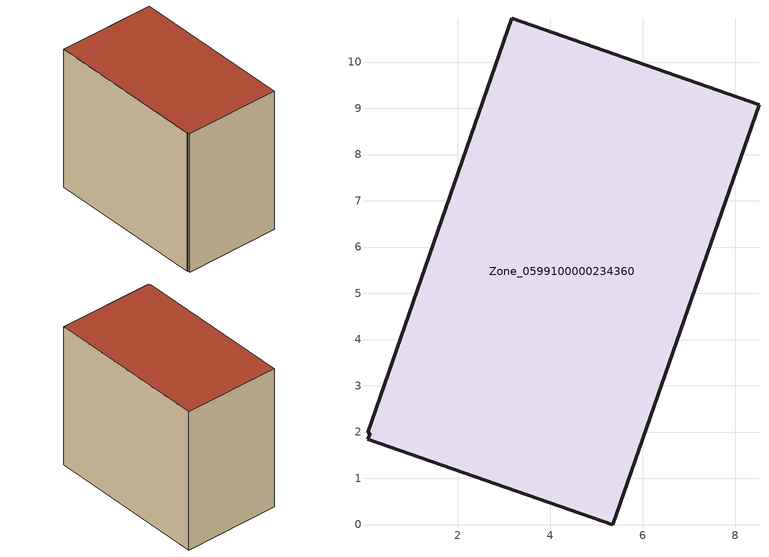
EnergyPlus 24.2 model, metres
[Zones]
Zone_0599100000234360
 floor ground (C_G): 0.05,1.84 0.1,1.97 0.04,1.99 3.16,10.94 8.51,9.08 5.35,0 z0
 wall outside (C_F): 8.51,9.08 3.16,10.94 0.04,1.99 0.1,1.97 0.05,1.84 5.35,0 8.51,9.08 z0:8.53
 roof outside (C_R): 0.1,1.97 0.05,1.84 5.35,0 8.51,9.08 3.16,10.94 0.04,1.99 z8.53
[BUILDING]
Pand.0599100000234360: North Axis=0; Terrain=City; Loads Convergence Tolerance Value=0.04; Temperature Convergence Tolerance Value=0.4; Solar Distribution=FullExterior; Maximum Number of Warmup Days=25; Minimum Number of Warmup Days=1
[Site:Location]
Rotterdam.The.Hague.AP_ZH_NLD Design_Conditions: Latitude=51.96; Longitude=4.45; Time Zone=1; Elevation=-4.5
[SITE:GROUNDTEMPERATURE:BUILDINGSURFACE]
18, 18, 18, 18, 18, 18, 18, 18, 18, 18, 18, 18
[MATERIAL] Thermal Absorptance=0.9; Solar Absorptance=0.7; Visible Absorptance=0.7
Name | Roughness | Thickness | Conductivity | Density | Specific Heat
G.TC.1992-2005 | MediumSmooth | 0.15 | 0.06 | 540 | 1210
F.TC.1992-2005 | Rough | 0.3 | 0.12 | 1920 | 840
R.TC.1992-2005 | MediumRough | 0.2 | 0.08 | 1500 | 1000
[CONSTRUCTION]
C_G: G.TC.1992-2005
C_F: F.TC.1992-2005
C_R: R.TC.1992-2005
[ZONE]
Zone_0599100000234360: Type=1; Multiplier=1; Ceiling Height=Autocalculate; Volume=Autocalculate; Floor Area=autocalculate; Part of Total Floor Area=Yes
[ZONEINFILTRATION:DESIGNFLOWRATE]
Infil_Zone_0599100000234360: Zone or ZoneList or Space or SpaceList=Zone_0599100000234360; Schedule=AlwaysOn; Design Flow Rate Calculation Method=Flow/Area; Flow Rate per Floor Area=0.0015; Constant Term Coefficient=1; Temperature Term Coefficient=0; Velocity Term Coefficient=0; Velocity Squared Term Coefficient=0
[HVACTEMPLATE:ZONE:IDEALLOADSAIRSYSTEM]
Zone_0599100000234360: Maximum Heating Supply Air Temperature=50; Minimum Cooling Supply Air Temperature=13; Maximum Heating Supply Air Humidity Ratio=0.0156; Minimum Cooling Supply Air Humidity Ratio=0.0077; Heating Limit=NoLimit; Cooling Limit=NoLimit; Dehumidification Control Type=ConstantSensibleHeatRatio; Cooling Sensible Heat Ratio=0.7; Dehumidification Setpoint=60; Humidification Control Type=None; Humidification Setpoint=30; Outdoor Air Method=None; Outdoor Air Flow Rate per Person=0.00944; Outdoor Air Flow Rate per Zone Floor Area=0; Outdoor Air Flow Rate per Zone=0; Demand Controlled Ventilation Type=None; Outdoor Air Economizer Type=NoEconomizer; Heat Recovery Type=None; Sensible Heat Recovery Effectiveness=0.7; Latent Heat Recovery Effectiveness=0.65
[ZONECONTROL:THERMOSTAT]
ThermostatControl_Zone_0599100000234360: Zone or ZoneList=Zone_0599100000234360; Control Type Schedule=DualSetpointControlType; Control 1=Thermostat_Zone_0599100000234360; Temperature Difference Between Cutout And Setpoint=0
[THERMOSTATSETPOINT:DUALSETPOINT]
Thermostat_Zone_0599100000234360: Heating Setpoint Temperature Schedule=HeatingSetpoint_Zone_0599100000234360; Cooling Setpoint Temperature Schedule=CoolingSetpoint_Zone_0599100000234360
[SCHEDULE:COMPACT]
HeatingSetpoint_Zone_0599100000234360: Through: 12/31, For: AllDays, Until: 24:00, 21
CoolingSetpoint_Zone_0599100000234360: Through: 12/31, For: AllDays, Until: 24:00, 24
DualSetpointControlType: Through: 12/31, For: AllDays, Until: 24:00, 4
AlwaysOn: Through: 12/31, For: AllDays, Until: 24:00, 1
